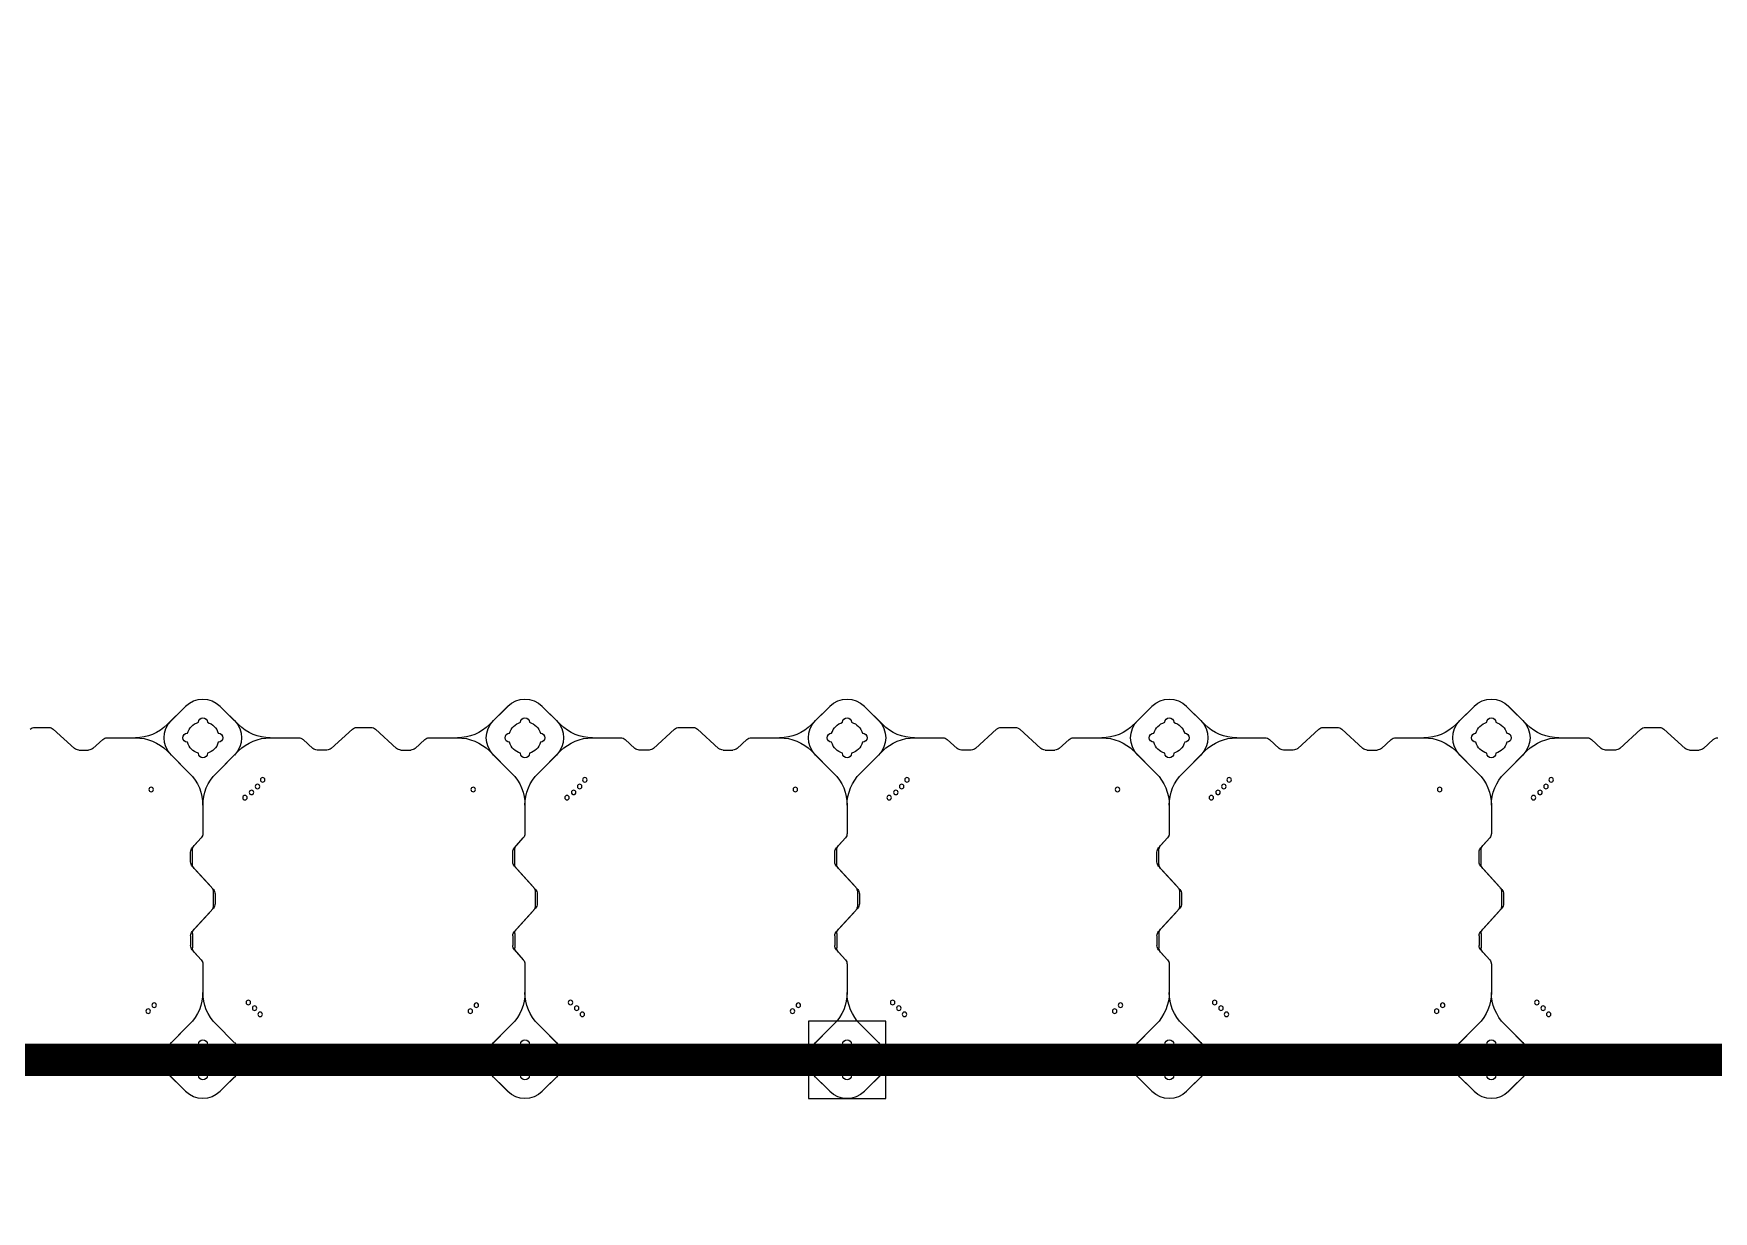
# Model space of a CAD drawing. Header units: millimetres. Extents: x -1612139 to -1260738, y 1141106 to 1536160.
# Drawn here: x -1273164 to -1270556, y 1185696 to 1187524 of the extents above; entities that cross this region are included whole.
import ezdxf

# ---------------------------------------------------------------- set-up
doc = ezdxf.new("R2010")
doc.units = ezdxf.units.MM
doc.header["$LTSCALE"] = 10
doc.layers.get('0').update_dxf_attribs({"linetype": 'CONTINUOUS'})
doc.layers.add('W-FLOAT_BOWL浮筒', color=253, linetype='CONTINUOUS')

# ---------------------------------------------------------------- blocks, each defined once
blk = doc.blocks.new('橙色')
at = {"layer": 'W-FLOAT_BOWL浮筒', "color": 30}
for p, q in [((14473.2, 548.8), (14444.8, 520.5)), ((14451.2, 526.9), (14473.1, 548.8)), ((14526.8, 548.8), (14555.2, 520.5)), ((14526.9, 548.8), (14548.8, 526.9)), ((14973.2, 548.8), (14944.8, 520.5)), ((14951.2, 526.9), (14973.1, 548.8)), ((15026.8, 548.8), (15055.2, 520.5)), ((15026.9, 548.8), (15048.8, 526.9)), ((15473.2, 548.8), (15444.8, 520.5)), ((15451.2, 526.9), (15473.1, 548.8)), ((15526.8, 548.8), (15555.2, 520.5)), ((15526.9, 548.8), (15548.8, 526.9)), ((15973.2, 548.8), (15944.8, 520.5)), ((15973.2, 548.8), (15944.8, 520.5)), ((15951.2, 526.9), (15973.1, 548.8)), ((15951.2, 526.9), (15973.1, 548.8)), ((16026.8, 548.8), (16055.2, 520.5)), ((16026.8, 548.8), (16055.2, 520.5)), ((16026.9, 548.8), (16048.8, 526.9)), ((16026.9, 548.8), (16048.8, 526.9)), ((16473.2, 548.8), (16444.8, 520.5)), ((16451.2, 526.9), (16473.1, 548.8)), ((16526.8, 548.8), (16555.2, 520.5)), ((16526.9, 548.8), (16548.8, 526.9)), ((14297.1, 513.4), (14264.4, 483.6)), ((14303.9, 516), (14326.1, 516)), ((14332.9, 513.4), (14344.7, 502.6)), ((14351.5, 500), (14395.3, 500)), ((14604.6, 500), (14648.5, 500)), ((14667.1, 513.4), (14655.3, 502.6)), ((14696.1, 516), (14673.9, 516)), ((14702.9, 513.4), (14735.6, 483.6)), ((14797.1, 513.4), (14764.4, 483.6)), ((14803.9, 516), (14826.1, 516)), ((14832.9, 513.4), (14844.7, 502.6)), ((14851.5, 500), (14895.3, 500)), ((15104.6, 500), (15148.5, 500)), ((15167.1, 513.4), (15155.3, 502.6)), ((15196.1, 516), (15173.9, 516)), ((15202.9, 513.4), (15235.6, 483.6)), ((15297.1, 513.4), (15264.4, 483.6)), ((15303.9, 516), (15326.1, 516)), ((15332.9, 513.4), (15344.7, 502.6)), ((15351.5, 500), (15395.3, 500)), ((15604.6, 500), (15648.5, 500)), ((15667.1, 513.4), (15655.3, 502.6)), ((15696.1, 516), (15673.9, 516)), ((15702.9, 513.4), (15735.6, 483.6)), ((15797.1, 513.4), (15764.4, 483.6)), ((15803.9, 516), (15826.1, 516)), ((15832.9, 513.4), (15844.7, 502.6)), ((15851.5, 500), (15895.3, 500)), ((16104.6, 500), (16148.5, 500)), ((16167.1, 513.4), (16155.3, 502.6)), ((16196.1, 516), (16173.9, 516)), ((16202.9, 513.4), (16235.6, 483.6)), ((16297.1, 513.4), (16264.4, 483.6)), ((16303.9, 516), (16326.1, 516)), ((16332.9, 513.4), (16344.7, 502.6)), ((16351.5, 500), (16395.3, 500)), ((16604.6, 500), (16648.5, 500)), ((16667.1, 513.4), (16655.3, 502.6)), ((16696.1, 516), (16673.9, 516)), ((16702.9, 513.4), (16735.6, 483.6)), ((16797.1, 513.4), (16764.4, 483.6)), ((16803.9, 516), (16826.1, 516)), ((16832.9, 513.4), (16844.7, 502.6)), ((14242.4, 481), (14257.6, 481)), ((14479.5, 444.8), (14444.8, 479.5)), ((14451.2, 473.2), (14479.5, 444.8)), ((14548.8, 473.2), (14520.5, 444.8)), ((14742.4, 481), (14757.6, 481)), ((14979.5, 444.8), (14944.8, 479.5)), ((14951.2, 473.2), (14979.5, 444.8)), ((15020.5, 444.8), (15055.2, 479.5)), ((15048.8, 473.2), (15020.5, 444.8)), ((15242.4, 481), (15257.6, 481)), ((15479.5, 444.8), (15444.8, 479.5)), ((15451.2, 473.2), (15479.5, 444.8)), ((15548.8, 473.2), (15520.5, 444.8)), ((15742.4, 481), (15757.6, 481)), ((15979.5, 444.8), (15944.8, 479.5)), ((15979.5, 444.8), (15944.8, 479.5)), ((15951.2, 473.2), (15979.5, 444.8)), ((15951.2, 473.2), (15979.5, 444.8)), ((16020.5, 444.8), (16055.2, 479.5)), ((16048.8, 473.2), (16020.5, 444.8)), ((16048.8, 473.2), (16020.5, 444.8)), ((16242.4, 481), (16257.6, 481)), ((16479.5, 444.8), (16444.8, 479.5)), ((16451.2, 473.2), (16479.5, 444.8)), ((16520.5, 444.8), (16555.2, 479.5)), ((16548.8, 473.2), (16520.5, 444.8)), ((16742.4, 481), (16757.6, 481)), ((14500, 351.3), (14500, 395.4)), ((14500, 351.5), (14500, 395.4)), ((15000, 351.3), (15000, 395.4)), ((15000, 351.5), (15000, 395.4)), ((15500, 351.3), (15500, 395.4)), ((15500, 351.5), (15500, 395.4)), ((16000, 351.3), (16000, 395.4)), ((16000, 351.5), (16000, 395.4)), ((16000, 351.3), (16000, 395.4)), ((16000, 351.5), (16000, 395.4)), ((16500, 351.3), (16500, 395.4)), ((16500, 351.5), (16500, 395.4)), ((14483.6, 329.4), (14497.4, 344.5)), ((14486.6, 332.9), (14497.4, 344.7)), ((14983.6, 329.4), (14997.4, 344.5)), ((14986.6, 332.9), (14997.4, 344.7)), ((15483.6, 329.4), (15497.4, 344.5)), ((15486.6, 332.9), (15497.4, 344.7)), ((15983.6, 329.4), (15997.4, 344.5)), ((15983.6, 329.4), (15997.4, 344.5)), ((15986.6, 332.9), (15997.4, 344.7)), ((15986.6, 332.9), (15997.4, 344.7)), ((16483.6, 329.4), (16497.4, 344.5)), ((16486.6, 332.9), (16497.4, 344.7)), ((14481, 307.4), (14481, 322.6)), ((14484, 303.9), (14484, 326.1)), ((14981, 307.4), (14981, 322.6)), ((14984, 303.9), (14984, 326.1)), ((15481, 307.4), (15481, 322.6)), ((15484, 303.9), (15484, 326.1)), ((15981, 307.4), (15981, 322.6)), ((15981, 307.4), (15981, 322.6)), ((15984, 303.9), (15984, 326.1)), ((15984, 303.9), (15984, 326.1)), ((16481, 307.4), (16481, 322.6)), ((16484, 303.9), (16484, 326.1)), ((14483.6, 300.6), (14513.4, 267.9)), ((14486.6, 297.1), (14516.4, 264.4)), ((14983.6, 300.6), (15013.4, 267.9)), ((14986.6, 297.1), (15016.4, 264.4)), ((15483.6, 300.6), (15513.4, 267.9)), ((15486.6, 297.1), (15516.4, 264.4)), ((15983.6, 300.6), (16013.4, 267.9)), ((15983.6, 300.6), (16013.4, 267.9)), ((15986.6, 297.1), (16016.4, 264.4)), ((15986.6, 297.1), (16016.4, 264.4)), ((16483.6, 300.6), (16513.4, 267.9)), ((16486.6, 297.1), (16516.4, 264.4)), ((14516, 238.9), (14516, 261.1)), ((15016, 238.9), (15016, 261.1)), ((15516, 238.9), (15516, 261.1)), ((16016, 238.9), (16016, 261.1)), ((16016, 238.9), (16016, 261.1)), ((16516, 238.9), (16516, 261.1)), ((14486.6, 202.9), (14516.4, 235.6)), ((14519, 242.4), (14519, 257.6)), ((14986.6, 202.9), (15016.4, 235.6)), ((15019, 242.4), (15019, 257.6)), ((15486.6, 202.9), (15516.4, 235.6)), ((15519, 242.4), (15519, 257.6)), ((15986.6, 202.9), (16016.4, 235.6)), ((15986.6, 202.9), (16016.4, 235.6)), ((16019, 242.4), (16019, 257.6)), ((16019, 242.4), (16019, 257.6)), ((16486.6, 202.9), (16516.4, 235.6)), ((16519, 242.4), (16519, 257.6)), ((14483.6, 199.4), (14513.4, 232.1)), ((14983.6, 199.4), (15013.4, 232.1)), ((15483.6, 199.4), (15513.4, 232.1)), ((15983.6, 199.4), (16013.4, 232.1)), ((15983.6, 199.4), (16013.4, 232.1)), ((16483.6, 199.4), (16513.4, 232.1)), ((14481, 192.6), (14481, 177.4)), ((14484, 196.1), (14484, 173.9)), ((14981, 192.6), (14981, 177.4)), ((14984, 196.1), (14984, 173.9)), ((15481, 192.6), (15481, 177.4)), ((15484, 196.1), (15484, 173.9)), ((15981, 192.6), (15981, 177.4)), ((15981, 192.6), (15981, 177.4)), ((15984, 196.1), (15984, 173.9)), ((15984, 196.1), (15984, 173.9)), ((16481, 192.6), (16481, 177.4)), ((16484, 196.1), (16484, 173.9)), ((14483.6, 170.6), (14497.4, 155.5)), ((14486.6, 167.1), (14497.4, 155.3)), ((14983.6, 170.6), (14997.4, 155.5)), ((14986.6, 167.1), (14997.4, 155.3)), ((15483.6, 170.6), (15497.4, 155.5)), ((15486.6, 167.1), (15497.4, 155.3)), ((15983.6, 170.6), (15997.4, 155.5)), ((15983.6, 170.6), (15997.4, 155.5)), ((15986.6, 167.1), (15997.4, 155.3)), ((15986.6, 167.1), (15997.4, 155.3)), ((16483.6, 170.6), (16497.4, 155.5)), ((16486.6, 167.1), (16497.4, 155.3)), ((14500, 104.7), (14500, 148.7)), ((14500, 104.7), (14500, 148.5)), ((15000, 104.7), (15000, 148.7)), ((15000, 104.7), (15000, 148.5)), ((15500, 104.7), (15500, 148.7)), ((15500, 104.7), (15500, 148.5)), ((16000, 104.7), (16000, 148.7)), ((16000, 104.7), (16000, 148.7)), ((16000, 104.7), (16000, 148.5)), ((16000, 104.7), (16000, 148.5)), ((16500, 104.7), (16500, 148.7)), ((16500, 104.7), (16500, 148.5)), ((14444.8, 20.5), (14479.5, 55.2)), ((14451.2, 26.8), (14479.5, 55.2)), ((14548.8, 26.8), (14520.5, 55.2)), ((14555.2, 20.5), (14520.5, 55.2)), ((14944.8, 20.5), (14979.5, 55.2)), ((14951.2, 26.8), (14979.5, 55.2)), ((15048.8, 26.8), (15020.5, 55.2)), ((15055.2, 20.5), (15020.5, 55.2)), ((15444.8, 20.5), (15479.5, 55.2)), ((15451.2, 26.8), (15479.5, 55.2)), ((15548.8, 26.8), (15520.5, 55.2)), ((15555.2, 20.5), (15520.5, 55.2)), ((15944.8, 20.5), (15979.5, 55.2)), ((15951.2, 26.8), (15979.5, 55.2)), ((15951.2, 26.8), (15979.5, 55.2)), ((16048.8, 26.8), (16020.5, 55.2)), ((16055.2, 20.5), (16020.5, 55.2)), ((16048.8, 26.8), (16020.5, 55.2)), ((16055.2, 20.5), (16020.5, 55.2)), ((16444.8, 20.5), (16479.5, 55.2)), ((16451.2, 26.8), (16479.5, 55.2)), ((16548.8, 26.8), (16520.5, 55.2)), ((16555.2, 20.5), (16520.5, 55.2)), ((14300.6, 16.4), (14267.9, -13.4)), ((14307.4, 19), (14322.6, 19)), ((14329.4, 16.4), (14344.5, 2.6)), ((14351.3, 0), (14395.3, 0)), ((14604.6, 0), (14648.7, 0)), ((14670.6, 16.4), (14655.5, 2.6)), ((14692.6, 19), (14677.4, 19)), ((14699.4, 16.4), (14732.1, -13.4)), ((14800.6, 16.4), (14767.9, -13.4)), ((14807.4, 19), (14822.6, 19)), ((14829.4, 16.4), (14844.5, 2.6)), ((14851.3, 0), (14895.3, 0)), ((15104.6, 0), (15148.7, 0)), ((15170.6, 16.4), (15155.5, 2.6)), ((15192.6, 19), (15177.4, 19)), ((15199.4, 16.4), (15232.1, -13.4)), ((15300.6, 16.4), (15267.9, -13.4)), ((15307.4, 19), (15322.6, 19)), ((15329.4, 16.4), (15344.5, 2.6)), ((15351.3, 0), (15395.3, 0)), ((15604.6, 0), (15648.7, 0)), ((15670.6, 16.4), (15655.5, 2.6)), ((15692.6, 19), (15677.4, 19)), ((15699.4, 16.4), (15732.1, -13.4)), ((15800.6, 16.4), (15767.9, -13.4)), ((15807.4, 19), (15822.6, 19)), ((15829.4, 16.4), (15844.5, 2.6)), ((15851.3, 0), (15895.3, 0)), ((16104.6, 0), (16148.7, 0)), ((16170.6, 16.4), (16155.5, 2.6)), ((16192.6, 19), (16177.4, 19)), ((16199.4, 16.4), (16232.1, -13.4)), ((16300.6, 16.4), (16267.9, -13.4)), ((16307.4, 19), (16322.6, 19)), ((16329.4, 16.4), (16344.5, 2.6)), ((16351.3, 0), (16395.3, 0)), ((16604.6, 0), (16648.7, 0)), ((16670.6, 16.4), (16655.5, 2.6)), ((16692.6, 19), (16677.4, 19)), ((16699.4, 16.4), (16732.1, -13.4)), ((16800.6, 16.4), (16767.9, -13.4)), ((16807.4, 19), (16822.6, 19)), ((16829.4, 16.4), (16844.5, 2.6)), ((14238.9, -16), (14261.1, -16)), ((14473.2, -48.8), (14444.8, -20.5)), ((14526.8, -48.8), (14555.2, -20.5)), ((14738.9, -16), (14761.1, -16)), ((14973.2, -48.8), (14944.8, -20.5)), ((15026.8, -48.8), (15055.2, -20.5)), ((15238.9, -16), (15261.1, -16)), ((15473.2, -48.8), (15444.8, -20.5)), ((15526.8, -48.8), (15555.2, -20.5)), ((15738.9, -16), (15761.1, -16)), ((15973.2, -48.8), (15944.8, -20.5)), ((15973.2, -48.8), (15944.8, -20.5)), ((16026.8, -48.8), (16055.2, -20.5)), ((16026.8, -48.8), (16055.2, -20.5)), ((16238.9, -16), (16261.1, -16)), ((16473.2, -48.8), (16444.8, -20.5)), ((16526.8, -48.8), (16555.2, -20.5)), ((16738.9, -16), (16761.1, -16)), ((14473.1, -48.8), (14451.2, -26.9)), ((14548.8, -26.9), (14526.9, -48.8)), ((14973.1, -48.8), (14951.2, -26.9)), ((15048.8, -26.9), (15026.9, -48.8)), ((15473.1, -48.8), (15451.2, -26.9)), ((15548.8, -26.9), (15526.9, -48.8)), ((15973.1, -48.8), (15951.2, -26.9)), ((15973.1, -48.8), (15951.2, -26.9)), ((16048.8, -26.9), (16026.9, -48.8)), ((16048.8, -26.9), (16026.9, -48.8)), ((16473.1, -48.8), (16451.2, -26.9)), ((16548.8, -26.9), (16526.9, -48.8))]:
    blk.add_line(p, q, dxfattribs=at)
for centre in [(14415.2, 424.4), (14424.4, 415.2), (14580.3, 419.7), (14589, 429.4), (14915.2, 424.4), (14924.4, 415.2), (15080.3, 419.7), (15089, 429.4), (15415.2, 424.4), (15424.4, 415.2), (15580.3, 419.7), (15589, 429.4), (15915.2, 424.4), (15924.4, 415.2), (16080.3, 419.7), (16089, 429.4), (16415.2, 424.4), (16424.4, 415.2), (16580.3, 419.7), (16589, 429.4), (14570.6, 411), (15070.6, 411), (15570.6, 411), (16070.6, 411), (16570.6, 411), (14419.7, 80.3), (14565.3, 92.9), (14575.6, 84.8), (14584.8, 75.6), (14919.7, 80.3), (15065.3, 92.9), (15075.6, 84.8), (15084.8, 75.6), (15419.7, 80.3), (15565.3, 92.9), (15575.6, 84.8), (15584.8, 75.6), (15919.7, 80.3), (16065.3, 92.9), (16075.6, 84.8), (16084.8, 75.6), (16419.7, 80.3), (16565.3, 92.9), (16575.6, 84.8), (16584.8, 75.6), (14592.9, 65.3), (15092.9, 65.3), (15592.9, 65.3), (16092.9, 65.3), (16592.9, 65.3)]:
    blk.add_circle(centre, 3.5, dxfattribs=at)
for centre, radius, start, end in [((14500, 522), 38, 45, 135), ((14500, 522), 38, 45, 135), ((15000, 522), 38, 45, 135), ((15000, 522), 38, 45, 135), ((15500, 522), 38, 45, 135), ((15500, 522), 38, 45, 135), ((16000, 522), 38, 45, 135), ((16000, 522), 38, 45, 135), ((16000, 522), 38, 45, 135), ((16000, 522), 38, 45, 135), ((16500, 522), 38, 45, 135), ((16500, 522), 38, 45, 135), ((14478, 500), 38, 135, 225), ((14500, 500), 25, 106.2602, 163.7398), ((14500, 500), 25, 106.2602, 163.7398), ((14500, 524), 7, 0, 180), ((14500, 524), 7, 0, 180), ((14500, 500), 25, 16.2602, 73.7398), ((14500, 500), 25, 16.2602, 73.7398), ((14522, 500), 38, 315, 45), ((14978, 500), 38, 135, 225), ((15000, 500), 25, 106.2602, 163.7398), ((15000, 500), 25, 106.2602, 163.7398), ((15000, 524), 7, 0, 180), ((15000, 524), 7, 0, 180), ((15000, 500), 25, 16.2602, 73.7398), ((15000, 500), 25, 16.2602, 73.7398), ((15022, 500), 38, 315, 45), ((15478, 500), 38, 135, 225), ((15500, 500), 25, 106.2602, 163.7398), ((15500, 500), 25, 106.2602, 163.7398), ((15500, 524), 7, 0, 180), ((15500, 524), 7, 0, 180), ((15500, 500), 25, 16.2602, 73.7398), ((15500, 500), 25, 16.2602, 73.7398), ((15522, 500), 38, 315, 45), ((15978, 500), 38, 135, 225), ((15978, 500), 38, 135, 225), ((16000, 500), 25, 106.2602, 163.7398), ((16000, 500), 25, 106.2602, 163.7398), ((16000, 500), 25, 106.2602, 163.7398), ((16000, 500), 25, 106.2602, 163.7398), ((16000, 524), 7, 0, 180), ((16000, 524), 7, 0, 180), ((16000, 524), 7, 0, 180), ((16000, 524), 7, 0, 180), ((16000, 500), 25, 16.2602, 73.7398), ((16000, 500), 25, 16.2602, 73.7398), ((16000, 500), 25, 16.2602, 73.7398), ((16000, 500), 25, 16.2602, 73.7398), ((16022, 500), 38, 315, 45), ((16022, 500), 38, 315, 45), ((16478, 500), 38, 135, 225), ((16500, 500), 25, 106.2602, 163.7398), ((16500, 500), 25, 106.2602, 163.7398), ((16500, 524), 7, 0, 180), ((16500, 524), 7, 0, 180), ((16500, 500), 25, 16.2602, 73.7398), ((16500, 500), 25, 16.2602, 73.7398), ((16522, 500), 38, 315, 45), ((14303.9, 506), 10, 90, 132.2737), ((14326.1, 506), 10, 47.7263, 90), ((14351.5, 510), 10, 227.7263, 270), ((14395.3, 570), 70, 270, 315), ((14395.3, 430), 70, 45, 90), ((14476, 500), 7, 90, 270), ((14476, 500), 7, 90, 270), ((14524, 500), 7, 270, 90), ((14524, 500), 7, 270, 90), ((14604.7, 570), 70, 225, 270), ((14604.7, 430), 70, 90, 135), ((14648.5, 510), 10, 270, 312.2737), ((14673.9, 506), 10, 90, 132.2737), ((14696.1, 506), 10, 47.7263, 90), ((14803.9, 506), 10, 90, 132.2737), ((14826.1, 506), 10, 47.7263, 90), ((14851.5, 510), 10, 227.7263, 270), ((14895.3, 570), 70, 270, 315), ((14895.3, 430), 70, 45, 90), ((14976, 500), 7, 90, 270), ((14976, 500), 7, 90, 270), ((15024, 500), 7, 270, 90), ((15024, 500), 7, 270, 90), ((15104.7, 570), 70, 225, 270), ((15104.7, 430), 70, 90, 135), ((15148.5, 510), 10, 270, 312.2737), ((15173.9, 506), 10, 90, 132.2737), ((15196.1, 506), 10, 47.7263, 90), ((15303.9, 506), 10, 90, 132.2737), ((15326.1, 506), 10, 47.7263, 90), ((15351.5, 510), 10, 227.7263, 270), ((15395.3, 570), 70, 270, 315), ((15395.3, 430), 70, 45, 90), ((15476, 500), 7, 90, 270), ((15476, 500), 7, 90, 270), ((15524, 500), 7, 270, 90), ((15524, 500), 7, 270, 90), ((15604.7, 570), 70, 225, 270), ((15604.7, 430), 70, 90, 135), ((15648.5, 510), 10, 270, 312.2737), ((15673.9, 506), 10, 90, 132.2737), ((15696.1, 506), 10, 47.7263, 90), ((15803.9, 506), 10, 90, 132.2737), ((15826.1, 506), 10, 47.7263, 90), ((15851.5, 510), 10, 227.7263, 270), ((15895.3, 570), 70, 270, 315), ((15895.3, 430), 70, 45, 90), ((15976, 500), 7, 90, 270), ((15976, 500), 7, 90, 270), ((15976, 500), 7, 90, 270), ((15976, 500), 7, 90, 270), ((16024, 500), 7, 270, 90), ((16024, 500), 7, 270, 90), ((16024, 500), 7, 270, 90), ((16024, 500), 7, 270, 90), ((16104.7, 570), 70, 225, 270), ((16104.7, 430), 70, 90, 135), ((16148.5, 510), 10, 270, 312.2737), ((16173.9, 506), 10, 90, 132.2737), ((16196.1, 506), 10, 47.7263, 90), ((16303.9, 506), 10, 90, 132.2737), ((16326.1, 506), 10, 47.7263, 90), ((16351.5, 510), 10, 227.7263, 270), ((16395.3, 570), 70, 270, 315), ((16395.3, 430), 70, 45, 90), ((16476, 500), 7, 90, 270), ((16476, 500), 7, 90, 270), ((16524, 500), 7, 270, 90), ((16524, 500), 7, 270, 90), ((16604.7, 570), 70, 225, 270), ((16604.7, 430), 70, 90, 135), ((16648.5, 510), 10, 270, 312.2737), ((16673.9, 506), 10, 90, 132.2737), ((16696.1, 506), 10, 47.7263, 90), ((16803.9, 506), 10, 90, 132.2737), ((16826.1, 506), 10, 47.7263, 90), ((14242.4, 491), 10, 227.7263, 270), ((14257.6, 491), 10, 270, 312.2737), ((14500, 500), 25, 196.2602, 253.7398), ((14500, 500), 25, 196.2602, 253.7398), ((14500, 476), 7, 180, 0), ((14500, 476), 7, 180, 0), ((14500, 500), 25, 286.2602, 343.7398), ((14500, 500), 25, 286.2602, 343.7398), ((14742.4, 491), 10, 227.7263, 270), ((14757.6, 491), 10, 270, 312.2737), ((15000, 500), 25, 196.2602, 253.7398), ((15000, 500), 25, 196.2602, 253.7398), ((15000, 476), 7, 180, 0), ((15000, 476), 7, 180, 0), ((15000, 500), 25, 286.2602, 343.7398), ((15000, 500), 25, 286.2602, 343.7398), ((15242.4, 491), 10, 227.7263, 270), ((15257.6, 491), 10, 270, 312.2737), ((15500, 500), 25, 196.2602, 253.7398), ((15500, 500), 25, 196.2602, 253.7398), ((15500, 476), 7, 180, 0), ((15500, 476), 7, 180, 0), ((15500, 500), 25, 286.2602, 343.7398), ((15500, 500), 25, 286.2602, 343.7398), ((15742.4, 491), 10, 227.7263, 270), ((15757.6, 491), 10, 270, 312.2737), ((16000, 500), 25, 196.2602, 253.7398), ((16000, 500), 25, 196.2602, 253.7398), ((16000, 500), 25, 196.2602, 253.7398), ((16000, 500), 25, 196.2602, 253.7398), ((16000, 476), 7, 180, 0), ((16000, 476), 7, 180, 0), ((16000, 476), 7, 180, 0), ((16000, 476), 7, 180, 0), ((16000, 500), 25, 286.2602, 343.7398), ((16000, 500), 25, 286.2602, 343.7398), ((16000, 500), 25, 286.2602, 343.7398), ((16000, 500), 25, 286.2602, 343.7398), ((16242.4, 491), 10, 227.7263, 270), ((16257.6, 491), 10, 270, 312.2737), ((16500, 500), 25, 196.2602, 253.7398), ((16500, 500), 25, 196.2602, 253.7398), ((16500, 476), 7, 180, 0), ((16500, 476), 7, 180, 0), ((16500, 500), 25, 286.2602, 343.7398), ((16500, 500), 25, 286.2602, 343.7398), ((16742.4, 491), 10, 227.7263, 270), ((16757.6, 491), 10, 270, 312.2737), ((14430, 395.3), 70, 0, 45), ((14430, 395.3), 70, 0, 45), ((14570, 395.3), 70, 135, 180), ((14570, 395.3), 70, 135, 180), ((14930, 395.3), 70, 0, 45), ((14930, 395.3), 70, 0, 45), ((15070, 395.3), 70, 135, 180), ((15070, 395.3), 70, 135, 180), ((15430, 395.3), 70, 0, 45), ((15430, 395.3), 70, 0, 45), ((15570, 395.3), 70, 135, 180), ((15570, 395.3), 70, 135, 180), ((15930, 395.3), 70, 0, 45), ((15930, 395.3), 70, 0, 45), ((15930, 395.3), 70, 0, 45), ((15930, 395.3), 70, 0, 45), ((16070, 395.3), 70, 135, 180), ((16070, 395.3), 70, 135, 180), ((16070, 395.3), 70, 135, 180), ((16070, 395.3), 70, 135, 180), ((16430, 395.3), 70, 0, 45), ((16430, 395.3), 70, 0, 45), ((16570, 395.3), 70, 135, 180), ((16570, 395.3), 70, 135, 180), ((14490, 351.5), 10, 317.7263, 0), ((14490, 351.3), 10, 317.7263, 0), ((14990, 351.5), 10, 317.7263, 0), ((14990, 351.3), 10, 317.7263, 0), ((15490, 351.5), 10, 317.7263, 0), ((15490, 351.3), 10, 317.7263, 0), ((15990, 351.5), 10, 317.7263, 0), ((15990, 351.5), 10, 317.7263, 0), ((15990, 351.3), 10, 317.7263, 0), ((15990, 351.3), 10, 317.7263, 0), ((16490, 351.5), 10, 317.7263, 0), ((16490, 351.3), 10, 317.7263, 0), ((14491, 322.6), 10, 137.7263, 180), ((14494, 326.1), 10, 137.7263, 180), ((14991, 322.6), 10, 137.7263, 180), ((14994, 326.1), 10, 137.7263, 180), ((15491, 322.6), 10, 137.7263, 180), ((15494, 326.1), 10, 137.7263, 180), ((15991, 322.6), 10, 137.7263, 180), ((15991, 322.6), 10, 137.7263, 180), ((15994, 326.1), 10, 137.7263, 180), ((15994, 326.1), 10, 137.7263, 180), ((16491, 322.6), 10, 137.7263, 180), ((16494, 326.1), 10, 137.7263, 180), ((14491, 307.4), 10, 180, 222.2737), ((14494, 303.9), 10, 180, 222.2737), ((14991, 307.4), 10, 180, 222.2737), ((14994, 303.9), 10, 180, 222.2737), ((15491, 307.4), 10, 180, 222.2737), ((15494, 303.9), 10, 180, 222.2737), ((15991, 307.4), 10, 180, 222.2737), ((15991, 307.4), 10, 180, 222.2737), ((15994, 303.9), 10, 180, 222.2737), ((15994, 303.9), 10, 180, 222.2737), ((16491, 307.4), 10, 180, 222.2737), ((16494, 303.9), 10, 180, 222.2737), ((14506, 261.1), 10, 0, 42.2737), ((14509, 257.6), 10, 0, 42.2737), ((15006, 261.1), 10, 0, 42.2737), ((15009, 257.6), 10, 0, 42.2737), ((15506, 261.1), 10, 0, 42.2737), ((15509, 257.6), 10, 0, 42.2737), ((16006, 261.1), 10, 0, 42.2737), ((16006, 261.1), 10, 0, 42.2737), ((16009, 257.6), 10, 0, 42.2737), ((16009, 257.6), 10, 0, 42.2737), ((16506, 261.1), 10, 0, 42.2737), ((16509, 257.6), 10, 0, 42.2737), ((14506, 238.9), 10, 317.7263, 0), ((14509, 242.4), 10, 317.7263, 0), ((15006, 238.9), 10, 317.7263, 0), ((15009, 242.4), 10, 317.7263, 0), ((15506, 238.9), 10, 317.7263, 0), ((15509, 242.4), 10, 317.7263, 0), ((16006, 238.9), 10, 317.7263, 0), ((16006, 238.9), 10, 317.7263, 0), ((16009, 242.4), 10, 317.7263, 0), ((16009, 242.4), 10, 317.7263, 0), ((16506, 238.9), 10, 317.7263, 0), ((16509, 242.4), 10, 317.7263, 0), ((14491, 192.6), 10, 137.7263, 180), ((14494, 196.1), 10, 137.7263, 180), ((14991, 192.6), 10, 137.7263, 180), ((14994, 196.1), 10, 137.7263, 180), ((15491, 192.6), 10, 137.7263, 180), ((15494, 196.1), 10, 137.7263, 180), ((15991, 192.6), 10, 137.7263, 180), ((15991, 192.6), 10, 137.7263, 180), ((15994, 196.1), 10, 137.7263, 180), ((15994, 196.1), 10, 137.7263, 180), ((16491, 192.6), 10, 137.7263, 180), ((16494, 196.1), 10, 137.7263, 180), ((14491, 177.4), 10, 180, 222.2737), ((14494, 173.9), 10, 180, 222.2737), ((14991, 177.4), 10, 180, 222.2737), ((14994, 173.9), 10, 180, 222.2737), ((15491, 177.4), 10, 180, 222.2737), ((15494, 173.9), 10, 180, 222.2737), ((15991, 177.4), 10, 180, 222.2737), ((15991, 177.4), 10, 180, 222.2737), ((15994, 173.9), 10, 180, 222.2737), ((15994, 173.9), 10, 180, 222.2737), ((16491, 177.4), 10, 180, 222.2737), ((16494, 173.9), 10, 180, 222.2737), ((14490, 148.7), 10, 0, 42.2737), ((14490, 148.5), 10, 0, 42.2737), ((14990, 148.7), 10, 0, 42.2737), ((14990, 148.5), 10, 0, 42.2737), ((15490, 148.7), 10, 0, 42.2737), ((15490, 148.5), 10, 0, 42.2737), ((15990, 148.7), 10, 0, 42.2737), ((15990, 148.7), 10, 0, 42.2737), ((15990, 148.5), 10, 0, 42.2737), ((15990, 148.5), 10, 0, 42.2737), ((16490, 148.7), 10, 0, 42.2737), ((16490, 148.5), 10, 0, 42.2737), ((14430, 104.7), 70, 315, 0), ((14430, 104.7), 70, 315, 0), ((14570, 104.7), 70, 180, 225), ((14570, 104.7), 70, 180, 225), ((14930, 104.7), 70, 315, 0), ((14930, 104.7), 70, 315, 0), ((15070, 104.7), 70, 180, 225), ((15070, 104.7), 70, 180, 225), ((15430, 104.7), 70, 315, 0), ((15430, 104.7), 70, 315, 0), ((15570, 104.7), 70, 180, 225), ((15570, 104.7), 70, 180, 225), ((15930, 104.7), 70, 315, 0), ((15930, 104.7), 70, 315, 0), ((15930, 104.7), 70, 315, 0), ((15930, 104.7), 70, 315, 0), ((16070, 104.7), 70, 180, 225), ((16070, 104.7), 70, 180, 225), ((16070, 104.7), 70, 180, 225), ((16070, 104.7), 70, 180, 225), ((16430, 104.7), 70, 315, 0), ((16430, 104.7), 70, 315, 0), ((16570, 104.7), 70, 180, 225), ((16570, 104.7), 70, 180, 225), ((14478, 0), 38, 135, 225), ((14500, 24), 7, 0, 180), ((14500, 24), 7, 0, 180), ((14522, 0), 38, 315, 45), ((14978, 0), 38, 135, 225), ((15000, 24), 7, 0, 180), ((15000, 24), 7, 0, 180), ((15022, 0), 38, 315, 45), ((15478, 0), 38, 135, 225), ((15500, 24), 7, 0, 180), ((15500, 24), 7, 0, 180), ((15522, 0), 38, 315, 45), ((15978, 0), 38, 135, 225), ((15978, 0), 38, 135, 225), ((16000, 24), 7, 0, 180), ((16000, 24), 7, 0, 180), ((16000, 24), 7, 0, 180), ((16000, 24), 7, 0, 180), ((16022, 0), 38, 315, 45), ((16022, 0), 38, 315, 45), ((16478, 0), 38, 135, 225), ((16500, 24), 7, 0, 180), ((16500, 24), 7, 0, 180), ((16522, 0), 38, 315, 45), ((14307.4, 9), 10, 90, 132.2737), ((14322.6, 9), 10, 47.7263, 90), ((14351.3, 10), 10, 227.7263, 270), ((14395.3, 70), 70, 270, 315), ((14395.3, -70), 70, 45, 90), ((14476, 0), 7, 90, 270), ((14476, 0), 7, 90, 270), ((14500, 0), 25, 106.2602, 163.7398), ((14500, 0), 25, 106.2602, 163.7398), ((14500, 0), 25, 16.2602, 73.7398), ((14500, 0), 25, 16.2602, 73.7398), ((14524, 0), 7, 270, 90), ((14524, 0), 7, 270, 90), ((14604.7, 70), 70, 225, 270), ((14604.7, -70), 70, 90, 135), ((14648.7, 10), 10, 270, 312.2737), ((14677.4, 9), 10, 90, 132.2737), ((14692.6, 9), 10, 47.7263, 90), ((14807.4, 9), 10, 90, 132.2737), ((14822.6, 9), 10, 47.7263, 90), ((14851.3, 10), 10, 227.7263, 270), ((14895.3, 70), 70, 270, 315), ((14895.3, -70), 70, 45, 90), ((14976, 0), 7, 90, 270), ((14976, 0), 7, 90, 270), ((15000, 0), 25, 106.2602, 163.7398), ((15000, 0), 25, 106.2602, 163.7398), ((15000, 0), 25, 16.2602, 73.7398), ((15000, 0), 25, 16.2602, 73.7398), ((15024, 0), 7, 270, 90), ((15024, 0), 7, 270, 90), ((15104.7, 70), 70, 225, 270), ((15104.7, -70), 70, 90, 135), ((15148.7, 10), 10, 270, 312.2737), ((15177.4, 9), 10, 90, 132.2737), ((15192.6, 9), 10, 47.7263, 90), ((15307.4, 9), 10, 90, 132.2737), ((15322.6, 9), 10, 47.7263, 90), ((15351.3, 10), 10, 227.7263, 270), ((15395.3, 70), 70, 270, 315), ((15395.3, -70), 70, 45, 90), ((15476, 0), 7, 90, 270), ((15476, 0), 7, 90, 270), ((15500, 0), 25, 106.2602, 163.7398), ((15500, 0), 25, 106.2602, 163.7398), ((15500, 0), 25, 16.2602, 73.7398), ((15500, 0), 25, 16.2602, 73.7398), ((15524, 0), 7, 270, 90), ((15524, 0), 7, 270, 90), ((15604.7, 70), 70, 225, 270), ((15604.7, -70), 70, 90, 135), ((15648.7, 10), 10, 270, 312.2737), ((15677.4, 9), 10, 90, 132.2737), ((15692.6, 9), 10, 47.7263, 90), ((15807.4, 9), 10, 90, 132.2737), ((15822.6, 9), 10, 47.7263, 90), ((15851.3, 10), 10, 227.7263, 270), ((15895.3, 70), 70, 270, 315), ((15895.3, -70), 70, 45, 90), ((15976, 0), 7, 90, 270), ((15976, 0), 7, 90, 270), ((15976, 0), 7, 90, 270), ((15976, 0), 7, 90, 270), ((16000, 0), 25, 106.2602, 163.7398), ((16000, 0), 25, 106.2602, 163.7398), ((16000, 0), 25, 106.2602, 163.7398), ((16000, 0), 25, 106.2602, 163.7398), ((16000, 0), 25, 16.2602, 73.7398), ((16000, 0), 25, 16.2602, 73.7398), ((16000, 0), 25, 16.2602, 73.7398), ((16000, 0), 25, 16.2602, 73.7398), ((16024, 0), 7, 270, 90), ((16024, 0), 7, 270, 90), ((16024, 0), 7, 270, 90), ((16024, 0), 7, 270, 90), ((16104.7, 70), 70, 225, 270), ((16104.7, -70), 70, 90, 135), ((16148.7, 10), 10, 270, 312.2737), ((16177.4, 9), 10, 90, 132.2737), ((16192.6, 9), 10, 47.7263, 90), ((16307.4, 9), 10, 90, 132.2737), ((16322.6, 9), 10, 47.7263, 90), ((16351.3, 10), 10, 227.7263, 270), ((16395.3, 70), 70, 270, 315), ((16395.3, -70), 70, 45, 90), ((16476, 0), 7, 90, 270), ((16476, 0), 7, 90, 270), ((16500, 0), 25, 106.2602, 163.7398), ((16500, 0), 25, 106.2602, 163.7398), ((16500, 0), 25, 16.2602, 73.7398), ((16500, 0), 25, 16.2602, 73.7398), ((16524, 0), 7, 270, 90), ((16524, 0), 7, 270, 90), ((16604.7, 70), 70, 225, 270), ((16604.7, -70), 70, 90, 135), ((16648.7, 10), 10, 270, 312.2737), ((16677.4, 9), 10, 90, 132.2737), ((16692.6, 9), 10, 47.7263, 90), ((16807.4, 9), 10, 90, 132.2737), ((16822.6, 9), 10, 47.7263, 90), ((16851.3, 10), 10, 227.7263, 270), ((14238.9, -6), 10, 227.7263, 270), ((14261.1, -6), 10, 270, 312.2737), ((14500, 0), 25, 196.2602, 253.7398), ((14500, 0), 25, 196.2602, 253.7398), ((14500, -24), 7, 180, 0), ((14500, -24), 7, 180, 0), ((14500, 0), 25, 286.2602, 343.7398), ((14500, 0), 25, 286.2602, 343.7398), ((14738.9, -6), 10, 227.7263, 270), ((14761.1, -6), 10, 270, 312.2737), ((15000, 0), 25, 196.2602, 253.7398), ((15000, 0), 25, 196.2602, 253.7398), ((15000, -24), 7, 180, 0), ((15000, -24), 7, 180, 0), ((15000, 0), 25, 286.2602, 343.7398), ((15000, 0), 25, 286.2602, 343.7398), ((15238.9, -6), 10, 227.7263, 270), ((15261.1, -6), 10, 270, 312.2737), ((15500, 0), 25, 196.2602, 253.7398), ((15500, 0), 25, 196.2602, 253.7398), ((15500, -24), 7, 180, 0), ((15500, -24), 7, 180, 0), ((15500, 0), 25, 286.2602, 343.7398), ((15500, 0), 25, 286.2602, 343.7398), ((15738.9, -6), 10, 227.7263, 270), ((15761.1, -6), 10, 270, 312.2737), ((16000, 0), 25, 196.2602, 253.7398), ((16000, 0), 25, 196.2602, 253.7398), ((16000, 0), 25, 196.2602, 253.7398), ((16000, 0), 25, 196.2602, 253.7398), ((16000, -24), 7, 180, 0), ((16000, -24), 7, 180, 0), ((16000, -24), 7, 180, 0), ((16000, -24), 7, 180, 0), ((16000, 0), 25, 286.2602, 343.7398), ((16000, 0), 25, 286.2602, 343.7398), ((16000, 0), 25, 286.2602, 343.7398), ((16000, 0), 25, 286.2602, 343.7398), ((16238.9, -6), 10, 227.7263, 270), ((16261.1, -6), 10, 270, 312.2737), ((16500, 0), 25, 196.2602, 253.7398), ((16500, 0), 25, 196.2602, 253.7398), ((16500, -24), 7, 180, 0), ((16500, -24), 7, 180, 0), ((16500, 0), 25, 286.2602, 343.7398), ((16500, 0), 25, 286.2602, 343.7398), ((16738.9, -6), 10, 227.7263, 270), ((16761.1, -6), 10, 270, 312.2737), ((14500, -22), 38, 225, 315), ((14500, -22), 38, 225, 315), ((15000, -22), 38, 225, 315), ((15000, -22), 38, 225, 315), ((15500, -22), 38, 225, 315), ((15500, -22), 38, 225, 315), ((16000, -22), 38, 225, 315), ((16000, -22), 38, 225, 315), ((16000, -22), 38, 225, 315), ((16000, -22), 38, 225, 315), ((16500, -22), 38, 225, 315), ((16500, -22), 38, 225, 315)]:
    blk.add_arc(centre, radius, start, end, dxfattribs=at)
blk = doc.blocks.new('LGZ')
at = {"color": 6}
blk.add_lwpolyline([(-60, -60), (60, -60), (60, 60), (-60, 60)], close=True, dxfattribs=at)

msp = doc.modelspace()

# ---------------------------------------------------------------- linework, layer by layer
at = {"color": 6, "const_width": 50}
msp.add_lwpolyline([(-1286901, 1185931), (-1277901, 1185931), (-1277901, 1197931), (-1276901, 1197931), (-1276901, 1185931), (-1266901, 1185931), (-1266901, 1197931), (-1265901, 1197931), (-1265901, 1183931)], dxfattribs=at)

# ---------------------------------------------------------------- block references
at = {"xscale": -1, "rotation": 180}
msp.add_blockref('橙色', (-1287401, 1186431), dxfattribs=at)
msp.add_blockref('LGZ', (-1271901, 1185931))

doc.saveas('drawing.dxf')
